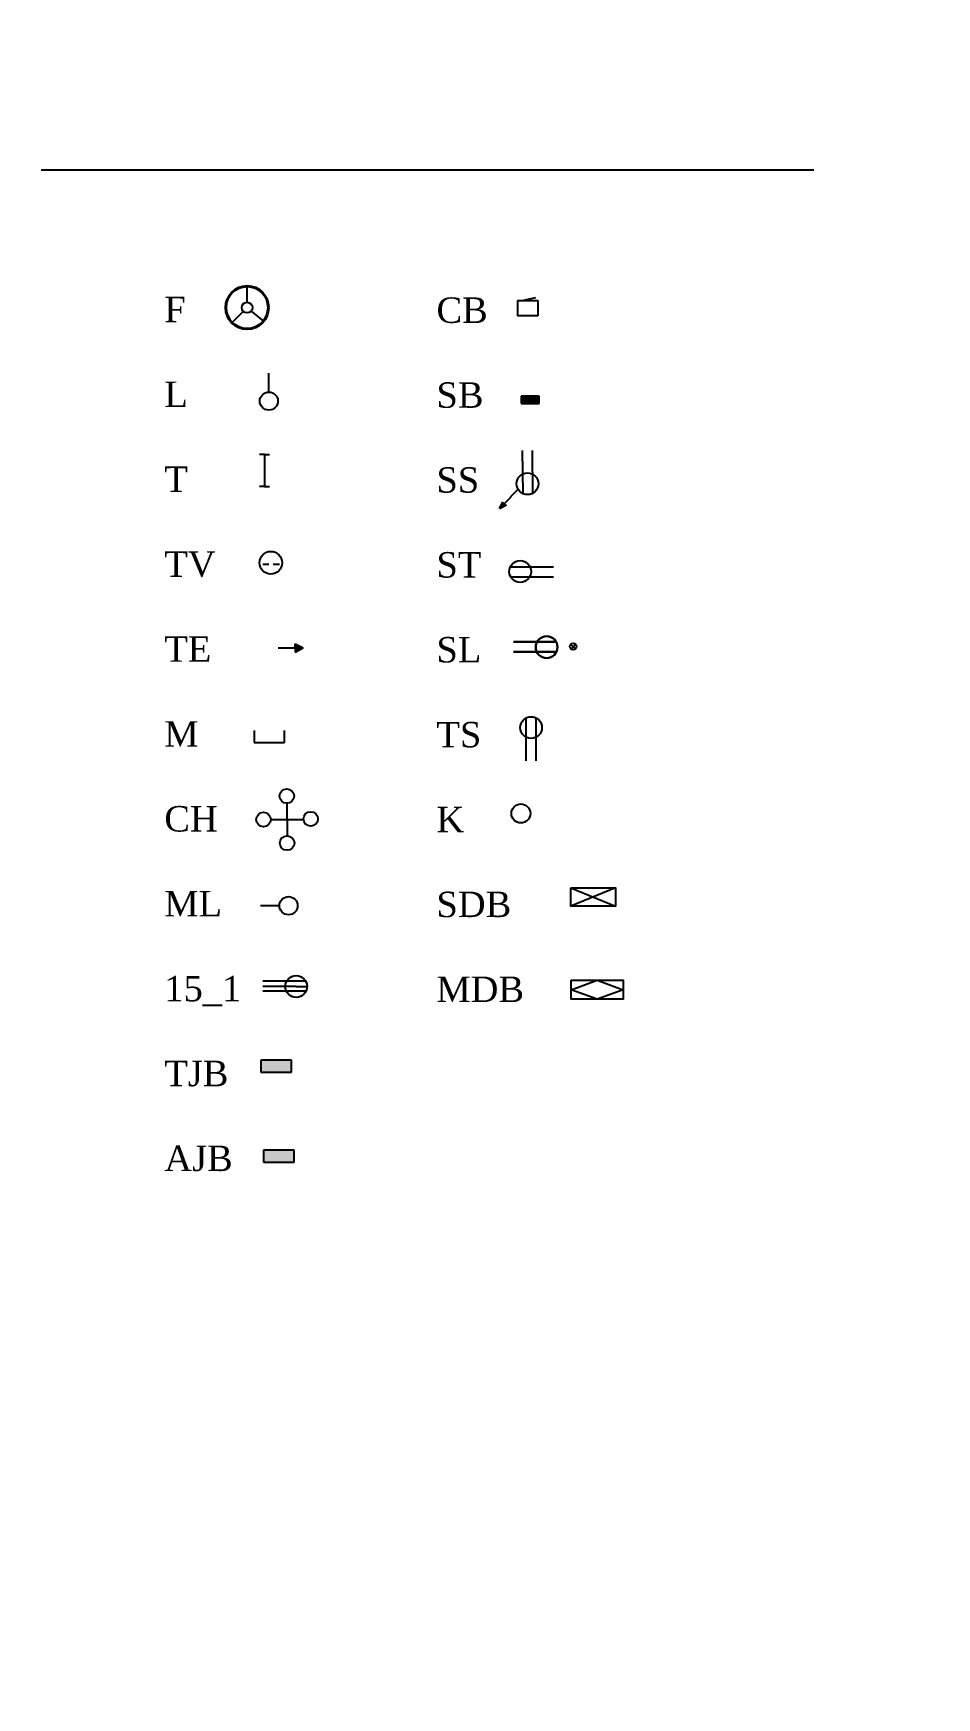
# Model space of a CAD drawing. Header units: inches. Extents: x -3484 to 5207, y -4537 to 4154.
# Drawn here: x 435 to 1074, y -1007 to 170 of the extents above; entities that cross this region are included whole.
import ezdxf

# ---------------------------------------------------------------- set-up
doc = ezdxf.new("R2010")
doc.units = ezdxf.units.IN
doc.header["$MEASUREMENT"] = 0

msp = doc.modelspace()

# ---------------------------------------------------------------- hatches: boundary and pattern name
for color, points in [(8, [(792.7, -91.8), (792.7, -86.7), (779.8, -86.7), (779.8, -91.8)]), (55, [(595.8, -556.1), (595.8, -564.6), (617.4, -564.6), (617.4, -556.1)]), (151, [(597.8, -619.7), (597.8, -628.2), (619.3, -628.2), (619.3, -619.7)])]:
    msp.add_hatch(color=color).paths.add_polyline_path(points)
h = msp.add_hatch(color=256)
h.paths.add_polyline_path([(769.5, -163.5), (768.3, -162.4), (764.6, -166)])
h.paths.add_polyline_path([(768.3, -162.4), (767, -161.3), (764.6, -166)])
h = msp.add_hatch(color=256)
h.paths.add_polyline_path([(625.8, -264.7), (620, -261.7), (620, -264.7)])
h.paths.add_polyline_path([(620, -267.7), (625.8, -264.7), (620, -264.7)])

# ---------------------------------------------------------------- linework, layer by layer
for p, q in [((440.5, 73.3), (986.8, 73.3)), ((586.1, -20.3), (586.1, -8.9)), ((777.2, -19), (791.6, -19)), ((777.2, -19), (777.2, -29.8)), ((780.7, -19), (790.3, -16.9)), ((791.6, -19), (791.6, -29.8)), ((583.4, -26.8), (575.4, -34.8)), ((589, -26.5), (597.8, -33.7)), ((791.6, -29.8), (777.2, -29.8)), ((601.5, -83.8), (601.5, -70.4)), ((792.7, -86.7), (779.8, -86.7)), ((779.8, -86.7), (779.8, -91.8)), ((779.8, -91.8), (792.7, -91.8)), ((792.7, -91.8), (792.7, -86.7)), ((598.4, -128), (594.8, -128)), ((598.4, -128), (598.4, -150.5)), ((598.4, -128), (602, -128)), ((781.2, -155.6), (780.8, -125.2)), ((788.2, -155.3), (787.8, -125.1)), ((598.4, -150.5), (594.8, -150.5)), ((598.4, -150.5), (602, -150.5)), ((772.4, -157.8), (777.3, -152.9)), ((772.6, -158.2), (764.6, -166)), ((764.6, -166), (767, -161.3)), ((764.6, -166), (769.5, -163.5)), ((764.6, -166), (764.6, -166)), ((764.6, -166), (764.6, -166)), ((764.6, -166), (764.6, -166)), ((601.5, -205.8), (597.3, -205.8)), ((609, -205.8), (604.5, -205.8)), ((772.3, -207.4), (802.7, -207.4)), ((772.4, -214.4), (802.7, -214.4)), ((608, -264.7), (620, -264.7)), ((620, -264.7), (620, -261.7)), ((620, -261.7), (625.8, -264.7)), ((620, -264.7), (620, -267.7)), ((620, -264.7), (625.8, -264.7)), ((620, -267.7), (625.8, -264.7)), ((814.9, -262.1), (818.2, -265.4)), ((816.7, -263.8), (815, -265.4)), ((816.7, -263.8), (818.4, -262.1)), ((783.2, -314.2), (783.2, -344.5)), ((790.2, -314.1), (790.2, -344.5)), ((591, -323.1), (591, -331.6)), ((612.6, -331.6), (612.6, -323.1)), ((591, -331.6), (612.6, -331.6)), ((614.4, -386), (614.4, -374.4)), ((602.8, -386), (625.9, -386)), ((614.4, -386), (614.4, -397.5)), ((815.1, -434.2), (846.5, -447.3)), ((846.5, -434.2), (815.1, -447.3)), ((609, -446.9), (595.6, -446.9)), ((627.6, -500.3), (597.3, -500.3)), ((620.8, -504), (597.3, -504)), ((620.8, -504), (628.5, -504)), ((815.3, -506.3), (833.7, -499.6)), ((833.7, -499.6), (852.1, -506.3)), ((627.7, -507.3), (597.3, -507.3)), ((833.7, -513.1), (815.3, -506.3)), ((852.1, -506.3), (833.7, -513.1)), ((617.4, -556.1), (595.8, -556.1)), ((595.8, -556.1), (595.8, -564.6)), ((595.8, -564.6), (617.4, -564.6)), ((617.4, -564.6), (617.4, -556.1)), ((619.3, -619.7), (597.8, -619.7)), ((597.8, -619.7), (597.8, -628.2)), ((619.3, -628.2), (619.3, -619.7)), ((597.8, -628.2), (619.3, -628.2))]:
    msp.add_line(p, q)
at = {"lineweight": 30}
for p, q in [((804.7, -260.4), (774.5, -260.4)), ((804.9, -267.4), (774.5, -267.4))]:
    msp.add_line(p, q, dxfattribs=at)
for points in [[(815.1, -434.2), (846.5, -434.2), (846.5, -447.3), (815.1, -447.3)], [(815.3, -499.6), (852.1, -499.6), (852.1, -513.1), (815.3, -513.1)]]:
    msp.add_lwpolyline(points, close=True)
for centre, radius in [((861.3, -191.4), 4345.3), ((586.1, -24.1), 3.79), ((601.5, -90.2), 6.4), ((784.4, -148.6), 7.71), ((602.9, -204.5), 8.04), ((779.2, -210.7), 7.71), ((816.7, -263.7), 2.35), ((786.9, -321), 7.71), ((614.2, -369.4), 5.12), ((779.7, -381.7), 6.71), ((597.7, -386), 5.12), ((631.1, -385.6), 5.12), ((614.4, -402.6), 5.12), ((615.4, -446.9), 6.4), ((620.8, -504), 7.71)]:
    msp.add_circle(centre, radius)
at = {"lineweight": 40}
msp.add_circle((586.1, -24.1), 15.1, dxfattribs=at)
at = {"lineweight": 30}
msp.add_circle((797.9, -264.1), 7.71, dxfattribs=at)

# ---------------------------------------------------------------- texts
at = {"char_height": 18, "attachment_point": 1}
for s, insert in [('{\\fTimes New Roman|b0|i0|c0|p18;F\\P\\PL\\P\\PT\\P\\PTV\\P\\PTE\\P\\PM\\P\\PCH\\P\\PML\\P\\P15_1\\P\\PTJB\\P\\PAJB}', (527.6, -16.4)), ('{\\fTimes New Roman|b0|i0|c0|p18;CB\\P\\PSB\\P\\PSS\\P\\PST\\P\\PSL\\P\\PTS\\P\\PK\\P\\PSDB\\P\\PMDB\\P }', (720, -16.9))]:
    msp.add_mtext(s, dxfattribs=dict(at, insert=insert))

doc.saveas('drawing.dxf')
